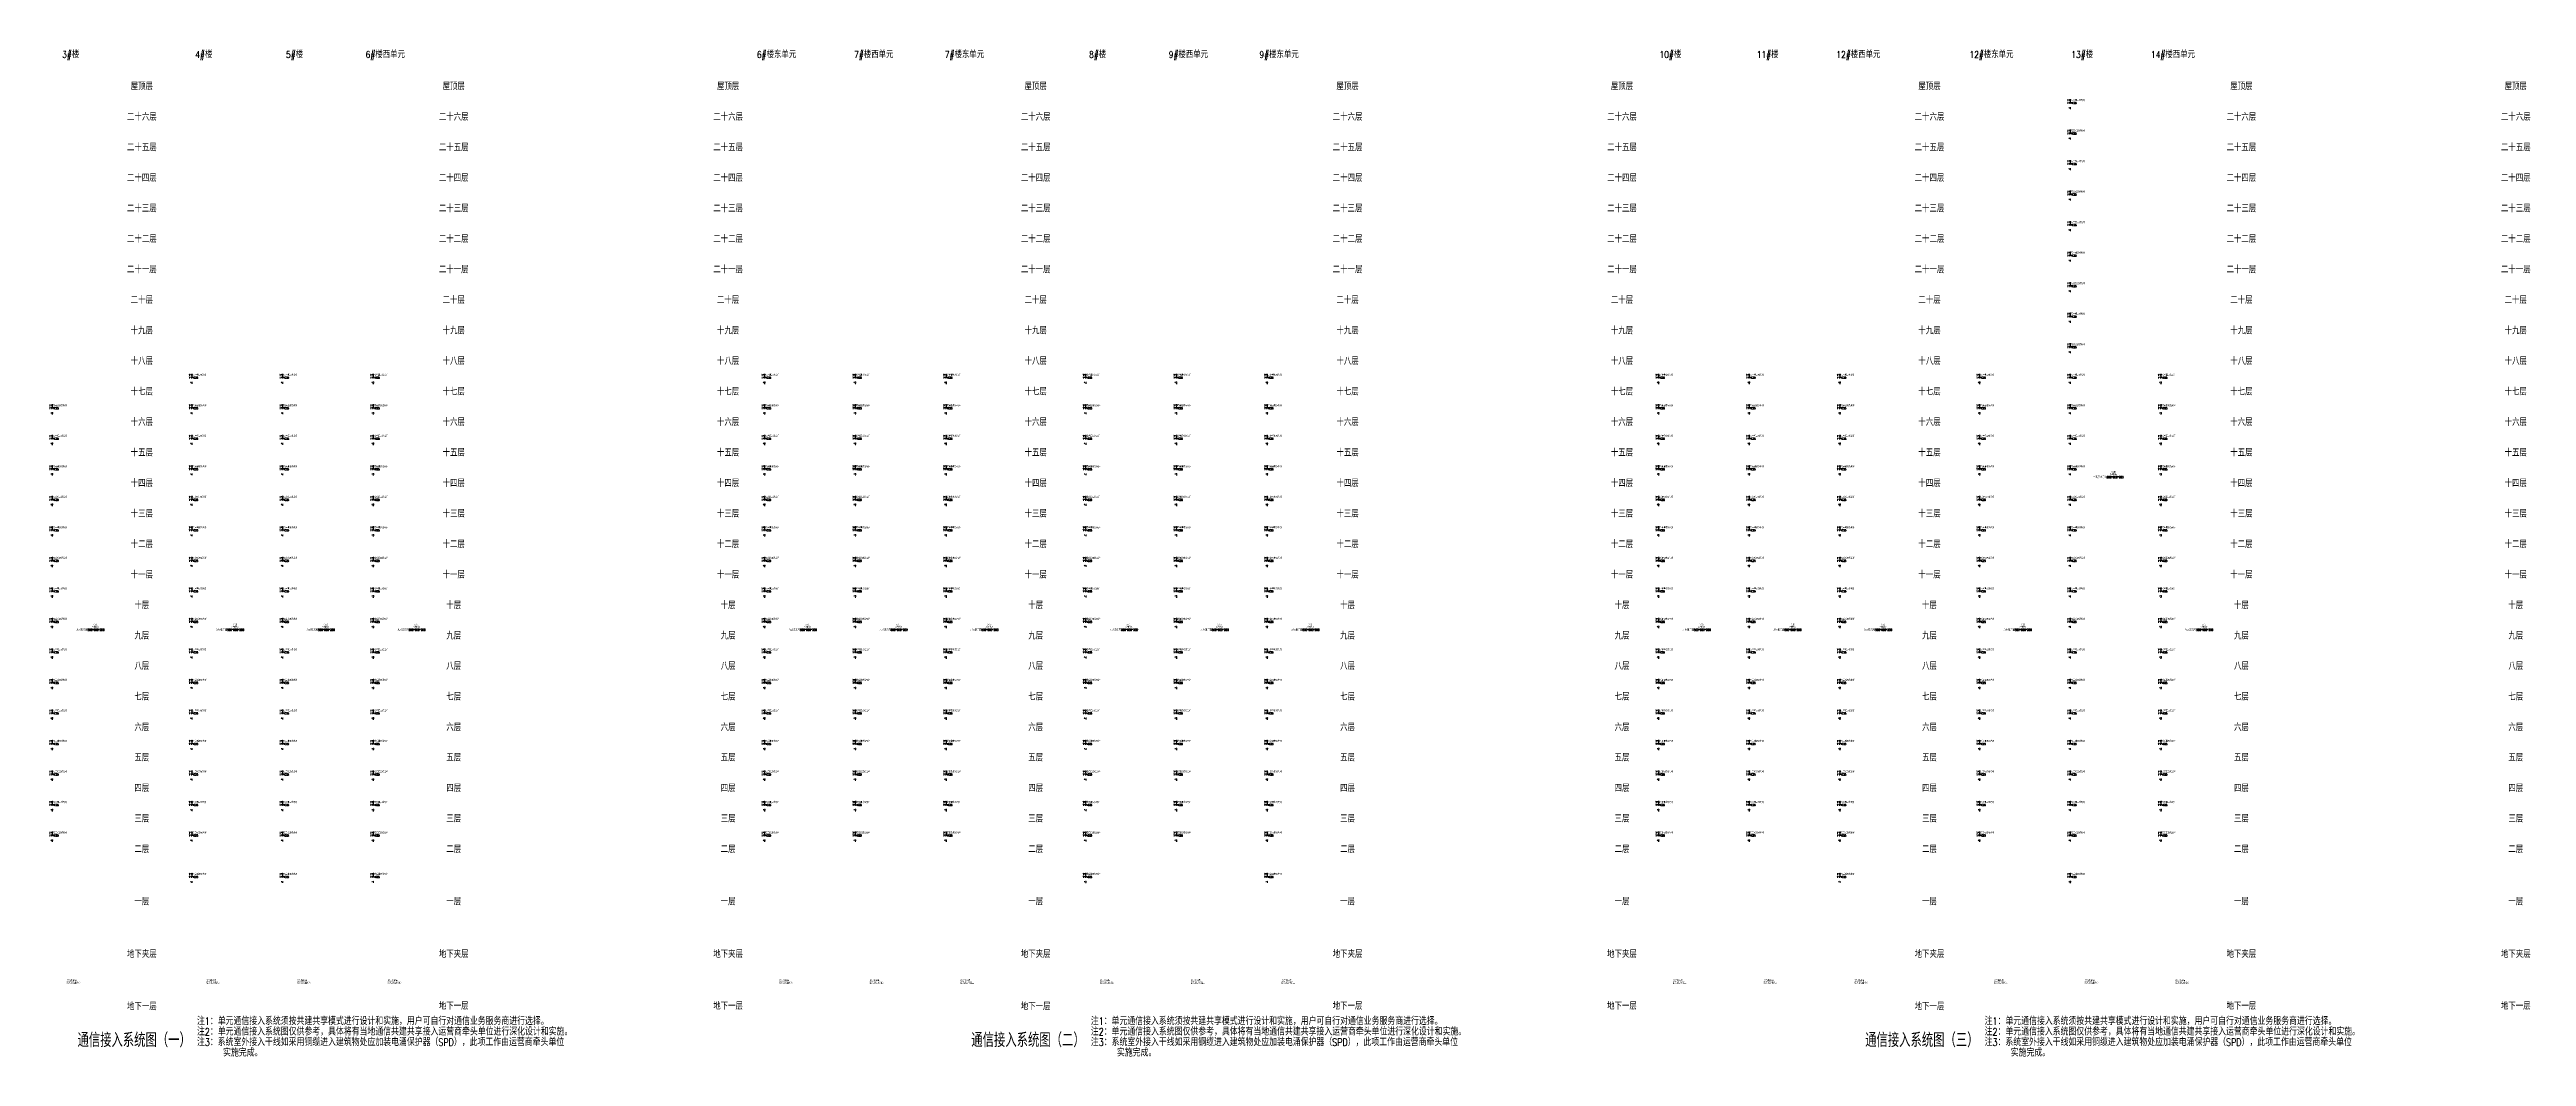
# Model space of a CAD drawing. Extents: x 2114868 to 5528286, y 1846921 to 2016792.
# Drawn here: x 3611584 to 3824516, y 1852955 to 1939561 of the extents above; entities that cross this region are included whole.
import ezdxf
from ezdxf.enums import TextEntityAlignment as Align

# ---------------------------------------------------------------- set-up
doc = ezdxf.new("R2010")
doc.units = 0
doc.header["$LTSCALE"] = 1000
doc.header["$MEASUREMENT"] = 0
for name, color, linetype in [('PUB_TITLE', 4, 'Continuous'), ('T-EQUP-LIST-PLAN', 3, 'Continuous'), ('智能化', 7, 'Continuous')]:
    doc.layers.add(name, color=color, linetype=linetype)
doc.styles.add('_TEL_DIM', font='SIMPLEX', dxfattribs={"width": 0.8, "height": 3.5, "bigfont": 'HZTXT'})
doc.styles.add('HZTXT', font='SIMPLEX.shx', dxfattribs={"width": 0.8, "height": 2500, "bigfont": 'HZTXT.shx'})

msp = doc.modelspace()

# ---------------------------------------------------------------- texts
at = {"layer": 'PUB_TITLE', "style": 'HZTXT', "width": 0.8}
for s, p in [('通信接入系统图（一）', (3613984, 1853759)), ('通信接入系统图（二）', (3690824, 1853759)), ('通信接入系统图（三）', (3767663, 1853759))]:
    msp.add_text(s, height=1218.8, dxfattribs=at).set_placement(p)
at = {"layer": 'T-EQUP-LIST-PLAN', "style": '_TEL_DIM', "width": 0.8}
for s, p in [('3#楼', (3613405, 1939111)), ('4#楼', (3624847, 1939111)), ('5#楼', (3632647, 1939111)), ('6#楼西单元', (3640447, 1939111)), ('6#楼东单元', (3674086, 1939111)), ('7#楼西单元', (3682444, 1939111)), ('7#楼东单元', (3690244, 1939111)), ('8#楼', (3701686, 1939111)), ('9#楼西单元', (3709486, 1939111)), ('9#楼东单元', (3717286, 1939111)), ('10#楼', (3750926, 1939111)), ('11#楼', (3759284, 1939111)), ('12#楼西单元', (3767084, 1939111)), ('12#楼东单元', (3778526, 1939111)), ('13#楼', (3786326, 1939111)), ('14#楼西单元', (3794126, 1939111)), ('屋顶层', (3619519, 1936444)), ('屋顶层', (3646331, 1936444)), ('屋顶层', (3669920, 1936444)), ('屋顶层', (3696358, 1936444)), ('屋顶层', (3723170, 1936444)), ('屋顶层', (3746760, 1936444)), ('屋顶层', (3773198, 1936444)), ('屋顶层', (3800010, 1936444)), ('屋顶层', (3823599, 1936444)), ('二十六层', (3619519, 1933819)), ('二十六层', (3646331, 1933819)), ('二十六层', (3669920, 1933819)), ('二十六层', (3696358, 1933819)), ('二十六层', (3723170, 1933819)), ('二十六层', (3746760, 1933819)), ('二十六层', (3773198, 1933819)), ('二十六层', (3800010, 1933819)), ('二十六层', (3823599, 1933819)), ('二十五层', (3619519, 1931194)), ('二十五层', (3646331, 1931194)), ('二十五层', (3669920, 1931194)), ('二十五层', (3696358, 1931194)), ('二十五层', (3723170, 1931194)), ('二十五层', (3746760, 1931194)), ('二十五层', (3773198, 1931194)), ('二十五层', (3800010, 1931194)), ('二十五层', (3823599, 1931194)), ('二十四层', (3619519, 1928569)), ('二十四层', (3646331, 1928569)), ('二十四层', (3669920, 1928569)), ('二十四层', (3696358, 1928569)), ('二十四层', (3723170, 1928569)), ('二十四层', (3746760, 1928569)), ('二十四层', (3773198, 1928569)), ('二十四层', (3800010, 1928569)), ('二十四层', (3823599, 1928569)), ('二十三层', (3619519, 1925944)), ('二十三层', (3646331, 1925944)), ('二十三层', (3669920, 1925944)), ('二十三层', (3696358, 1925944)), ('二十三层', (3723170, 1925944)), ('二十三层', (3746760, 1925944)), ('二十三层', (3773198, 1925944)), ('二十三层', (3800010, 1925944)), ('二十三层', (3823599, 1925944)), ('二十二层', (3619519, 1923319)), ('二十二层', (3646331, 1923319)), ('二十二层', (3669920, 1923319)), ('二十二层', (3696358, 1923319)), ('二十二层', (3723170, 1923319)), ('二十二层', (3746760, 1923319)), ('二十二层', (3773198, 1923319)), ('二十二层', (3800010, 1923319)), ('二十二层', (3823599, 1923319)), ('二十一层', (3619519, 1920694)), ('二十一层', (3646331, 1920694)), ('二十一层', (3669920, 1920694)), ('二十一层', (3696358, 1920694)), ('二十一层', (3723170, 1920694)), ('二十一层', (3746760, 1920694)), ('二十一层', (3773198, 1920694)), ('二十一层', (3800010, 1920694)), ('二十一层', (3823599, 1920694)), ('二十层', (3619519, 1918069)), ('二十层', (3646331, 1918069)), ('二十层', (3669920, 1918069)), ('二十层', (3696358, 1918069)), ('二十层', (3723170, 1918069)), ('二十层', (3746760, 1918069)), ('二十层', (3773198, 1918069)), ('二十层', (3800010, 1918069)), ('二十层', (3823599, 1918069)), ('十九层', (3619519, 1915444)), ('十九层', (3646331, 1915444)), ('十九层', (3669920, 1915444)), ('十九层', (3696358, 1915444)), ('十九层', (3723170, 1915444)), ('十九层', (3746760, 1915444)), ('十九层', (3773198, 1915444)), ('十九层', (3800010, 1915444)), ('十九层', (3823599, 1915444)), ('十八层', (3619519, 1912819)), ('十八层', (3646331, 1912819)), ('十八层', (3669920, 1912819)), ('十八层', (3696358, 1912819)), ('十八层', (3723170, 1912819)), ('十八层', (3746760, 1912819)), ('十八层', (3773198, 1912819)), ('十八层', (3800010, 1912819)), ('十八层', (3823599, 1912819)), ('十七层', (3619519, 1910194)), ('十七层', (3646331, 1910194)), ('十七层', (3669920, 1910194)), ('十七层', (3696358, 1910194)), ('十七层', (3723170, 1910194)), ('十七层', (3746760, 1910194)), ('十七层', (3773198, 1910194)), ('十七层', (3800010, 1910194)), ('十七层', (3823599, 1910194)), ('十六层', (3619519, 1907569)), ('十六层', (3646331, 1907569)), ('十六层', (3669920, 1907569)), ('十六层', (3696358, 1907569)), ('十六层', (3723170, 1907569)), ('十六层', (3746760, 1907569)), ('十六层', (3773198, 1907569)), ('十六层', (3800010, 1907569)), ('十六层', (3823599, 1907569)), ('十五层', (3619519, 1904944)), ('十五层', (3646331, 1904944)), ('十五层', (3669920, 1904944)), ('十五层', (3696358, 1904944)), ('十五层', (3723170, 1904944)), ('十五层', (3746760, 1904944)), ('十五层', (3773198, 1904944)), ('十五层', (3800010, 1904944)), ('十五层', (3823599, 1904944)), ('十四层', (3619519, 1902319)), ('十四层', (3646331, 1902319)), ('十四层', (3669920, 1902319)), ('十四层', (3696358, 1902319)), ('十四层', (3723170, 1902319)), ('十四层', (3746760, 1902319)), ('十四层', (3773198, 1902319)), ('十四层', (3800010, 1902319)), ('十四层', (3823599, 1902319)), ('十三层', (3619519, 1899694)), ('十三层', (3646331, 1899694)), ('十三层', (3669920, 1899694)), ('十三层', (3696358, 1899694)), ('十三层', (3723170, 1899694)), ('十三层', (3746760, 1899694)), ('十三层', (3773198, 1899694)), ('十三层', (3800010, 1899694)), ('十三层', (3823599, 1899694)), ('十二层', (3619519, 1897069)), ('十二层', (3646331, 1897069)), ('十二层', (3669920, 1897069)), ('十二层', (3696358, 1897069)), ('十二层', (3723170, 1897069)), ('十二层', (3746760, 1897069)), ('十二层', (3773198, 1897069)), ('十二层', (3800010, 1897069)), ('十二层', (3823599, 1897069)), ('十一层', (3619519, 1894444)), ('十一层', (3646331, 1894444)), ('十一层', (3669920, 1894444)), ('十一层', (3696358, 1894444)), ('十一层', (3723170, 1894444)), ('十一层', (3746760, 1894444)), ('十一层', (3773198, 1894444)), ('十一层', (3800010, 1894444)), ('十一层', (3823599, 1894444)), ('十层', (3619519, 1891819)), ('十层', (3646331, 1891819)), ('十层', (3669920, 1891819)), ('十层', (3696358, 1891819)), ('十层', (3723170, 1891819)), ('十层', (3746760, 1891819)), ('十层', (3773198, 1891819)), ('十层', (3800010, 1891819)), ('十层', (3823599, 1891819)), ('九层', (3619519, 1889194)), ('九层', (3646331, 1889194)), ('九层', (3669920, 1889194)), ('九层', (3696358, 1889194)), ('九层', (3723170, 1889194)), ('九层', (3746760, 1889194)), ('九层', (3773198, 1889194)), ('九层', (3800010, 1889194)), ('九层', (3823599, 1889194)), ('八层', (3619519, 1886569)), ('八层', (3646331, 1886569)), ('八层', (3669920, 1886569)), ('八层', (3696358, 1886569)), ('八层', (3723170, 1886569)), ('八层', (3746760, 1886569)), ('八层', (3773198, 1886569)), ('八层', (3800010, 1886569)), ('八层', (3823599, 1886569)), ('七层', (3619519, 1883944)), ('七层', (3646331, 1883944)), ('七层', (3669920, 1883944)), ('七层', (3696358, 1883944)), ('七层', (3723170, 1883944)), ('七层', (3746760, 1883944)), ('七层', (3773198, 1883944)), ('七层', (3800010, 1883944)), ('七层', (3823599, 1883944)), ('六层', (3619519, 1881319)), ('六层', (3646331, 1881319)), ('六层', (3669920, 1881319)), ('六层', (3696358, 1881319)), ('六层', (3723170, 1881319)), ('六层', (3746760, 1881319)), ('六层', (3773198, 1881319)), ('六层', (3800010, 1881319)), ('六层', (3823599, 1881319)), ('五层', (3619519, 1878694)), ('五层', (3646331, 1878694)), ('五层', (3669920, 1878694)), ('五层', (3696358, 1878694)), ('五层', (3723170, 1878694)), ('五层', (3746760, 1878694)), ('五层', (3773198, 1878694)), ('五层', (3800010, 1878694)), ('五层', (3823599, 1878694)), ('四层', (3619519, 1876069)), ('四层', (3646331, 1876069)), ('四层', (3669920, 1876069)), ('四层', (3696358, 1876069)), ('四层', (3723170, 1876069)), ('四层', (3746760, 1876069)), ('四层', (3773198, 1876069)), ('四层', (3800010, 1876069)), ('四层', (3823599, 1876069)), ('三层', (3619519, 1873444)), ('三层', (3646331, 1873444)), ('三层', (3669920, 1873444)), ('三层', (3696358, 1873444)), ('三层', (3723170, 1873444)), ('三层', (3746760, 1873444)), ('三层', (3773198, 1873444)), ('三层', (3800010, 1873444)), ('三层', (3823599, 1873444)), ('二层', (3619519, 1870819)), ('二层', (3646331, 1870819)), ('二层', (3669920, 1870819)), ('二层', (3696358, 1870819)), ('二层', (3723170, 1870819)), ('二层', (3746760, 1870819)), ('二层', (3773198, 1870819)), ('二层', (3800010, 1870819)), ('二层', (3823599, 1870819)), ('一层', (3619519, 1866319)), ('一层', (3646331, 1866319)), ('一层', (3669920, 1866319)), ('一层', (3696358, 1866319)), ('一层', (3723170, 1866319)), ('一层', (3746760, 1866319)), ('一层', (3773198, 1866319)), ('一层', (3800010, 1866319)), ('一层', (3823599, 1866319)), ('地下夹层', (3619519, 1861819)), ('地下夹层', (3646331, 1861819)), ('地下夹层', (3669920, 1861819)), ('地下夹层', (3696358, 1861819)), ('地下夹层', (3723170, 1861819)), ('地下夹层', (3746760, 1861819)), ('地下夹层', (3773198, 1861819)), ('地下夹层', (3800010, 1861819)), ('地下夹层', (3823599, 1861819)), ('地下一层', (3619519, 1857319)), ('地下一层', (3646331, 1857357)), ('地下一层', (3669920, 1857357)), ('地下一层', (3696358, 1857319)), ('地下一层', (3723170, 1857357)), ('地下一层', (3746760, 1857357)), ('地下一层', (3773198, 1857319)), ('地下一层', (3800010, 1857357)), ('地下一层', (3823599, 1857357))]:
    msp.add_text(s, height=590, dxfattribs=at).set_placement(p, align=Align.MIDDLE)
at = {"layer": '智能化', "color": 120, "style": '_TEL_DIM', "width": 0.8}
for s, p in [('1*2芯单模皮线光纤', (3785031, 1935118)), ('1*PVC25', (3785031, 1934883)), ('1*2芯单模皮线光纤', (3785031, 1932493)), ('1*PVC25', (3785031, 1932258)), ('1*2芯单模皮线光纤', (3785031, 1929868)), ('1*PVC25', (3785031, 1929633)), ('1*2芯单模皮线光纤', (3785031, 1927243)), ('1*PVC25', (3785031, 1927008)), ('1*2芯单模皮线光纤', (3785031, 1924618)), ('1*PVC25', (3785031, 1924383)), ('1*2芯单模皮线光纤', (3785031, 1921993)), ('1*PVC25', (3785031, 1921758)), ('1*2芯单模皮线光纤', (3785031, 1919368)), ('1*PVC25', (3785031, 1919133)), ('1*2芯单模皮线光纤', (3785031, 1916743)), ('1*PVC25', (3785031, 1916508)), ('1*2芯单模皮线光纤', (3785031, 1914118)), ('1*PVC25', (3785031, 1913883)), ('1*2芯单模皮线光纤', (3623552, 1911493)), ('1*PVC25', (3623552, 1911258)), ('1*2芯单模皮线光纤', (3631352, 1911493)), ('1*PVC25', (3631352, 1911258)), ('1*2芯单模皮线光纤', (3639152, 1911493)), ('1*PVC25', (3639152, 1911258)), ('1*2芯单模皮线光纤', (3672791, 1911493)), ('1*PVC25', (3672791, 1911258)), ('1*2芯单模皮线光纤', (3680591, 1911493)), ('1*PVC25', (3680591, 1911258)), ('1*2芯单模皮线光纤', (3688391, 1911493)), ('1*PVC25', (3688391, 1911258)), ('1*2芯单模皮线光纤', (3700391, 1911493)), ('1*PVC25', (3700391, 1911258)), ('1*2芯单模皮线光纤', (3708191, 1911493)), ('1*PVC25', (3708191, 1911258)), ('1*2芯单模皮线光纤', (3715991, 1911493)), ('1*PVC25', (3715991, 1911258)), ('1*2芯单模皮线光纤', (3749631, 1911493)), ('1*PVC25', (3749631, 1911258)), ('1*2芯单模皮线光纤', (3757431, 1911493)), ('1*PVC25', (3757431, 1911258)), ('1*2芯单模皮线光纤', (3765231, 1911493)), ('1*PVC25', (3765231, 1911258)), ('1*2芯单模皮线光纤', (3777231, 1911493)), ('1*PVC25', (3777231, 1911258)), ('1*2芯单模皮线光纤', (3785031, 1911493)), ('1*PVC25', (3785031, 1911258)), ('1*2芯单模皮线光纤', (3792831, 1911493)), ('1*PVC25', (3792831, 1911258)), ('1*2芯单模皮线光纤', (3611552, 1908868)), ('1*PVC25', (3611552, 1908633)), ('1*2芯单模皮线光纤', (3623552, 1908868)), ('1*PVC25', (3623552, 1908633)), ('1*2芯单模皮线光纤', (3631352, 1908868)), ('1*PVC25', (3631352, 1908633)), ('1*2芯单模皮线光纤', (3639152, 1908868)), ('1*PVC25', (3639152, 1908633)), ('1*2芯单模皮线光纤', (3672791, 1908868)), ('1*PVC25', (3672791, 1908633)), ('1*2芯单模皮线光纤', (3680591, 1908868)), ('1*PVC25', (3680591, 1908633)), ('1*2芯单模皮线光纤', (3688391, 1908868)), ('1*PVC25', (3688391, 1908633)), ('1*2芯单模皮线光纤', (3700391, 1908868)), ('1*PVC25', (3700391, 1908633)), ('1*2芯单模皮线光纤', (3708191, 1908868)), ('1*PVC25', (3708191, 1908633)), ('1*2芯单模皮线光纤', (3715991, 1908868)), ('1*PVC25', (3715991, 1908633)), ('1*2芯单模皮线光纤', (3749631, 1908868)), ('1*PVC25', (3749631, 1908633)), ('1*2芯单模皮线光纤', (3757431, 1908868)), ('1*PVC25', (3757431, 1908633)), ('1*2芯单模皮线光纤', (3765231, 1908868)), ('1*PVC25', (3765231, 1908633)), ('1*2芯单模皮线光纤', (3777231, 1908868)), ('1*PVC25', (3777231, 1908633)), ('1*2芯单模皮线光纤', (3785031, 1908868)), ('1*PVC25', (3785031, 1908633)), ('1*2芯单模皮线光纤', (3792831, 1908868)), ('1*PVC25', (3792831, 1908633)), ('1*2芯单模皮线光纤', (3611552, 1906243)), ('1*PVC25', (3611552, 1906008)), ('1*2芯单模皮线光纤', (3623552, 1906243)), ('1*PVC25', (3623552, 1906008)), ('1*2芯单模皮线光纤', (3631352, 1906243)), ('1*PVC25', (3631352, 1906008)), ('1*2芯单模皮线光纤', (3639152, 1906243)), ('1*PVC25', (3639152, 1906008)), ('1*2芯单模皮线光纤', (3672791, 1906243)), ('1*PVC25', (3672791, 1906008)), ('1*2芯单模皮线光纤', (3680591, 1906243)), ('1*PVC25', (3680591, 1906008)), ('1*2芯单模皮线光纤', (3688391, 1906243)), ('1*PVC25', (3688391, 1906008)), ('1*2芯单模皮线光纤', (3700391, 1906243)), ('1*PVC25', (3700391, 1906008)), ('1*2芯单模皮线光纤', (3708191, 1906243)), ('1*PVC25', (3708191, 1906008)), ('1*2芯单模皮线光纤', (3715991, 1906243)), ('1*PVC25', (3715991, 1906008)), ('1*2芯单模皮线光纤', (3749631, 1906243)), ('1*PVC25', (3749631, 1906008)), ('1*2芯单模皮线光纤', (3757431, 1906243)), ('1*PVC25', (3757431, 1906008)), ('1*2芯单模皮线光纤', (3765231, 1906243)), ('1*PVC25', (3765231, 1906008)), ('1*2芯单模皮线光纤', (3777231, 1906243)), ('1*PVC25', (3777231, 1906008)), ('1*2芯单模皮线光纤', (3785031, 1906243)), ('1*PVC25', (3785031, 1906008)), ('1*2芯单模皮线光纤', (3792831, 1906243)), ('1*PVC25', (3792831, 1906008)), ('1*2芯单模皮线光纤', (3611552, 1903618)), ('1*2芯单模皮线光纤', (3623552, 1903618)), ('1*2芯单模皮线光纤', (3631352, 1903618)), ('1*2芯单模皮线光纤', (3639152, 1903618)), ('1*2芯单模皮线光纤', (3672791, 1903618)), ('1*2芯单模皮线光纤', (3680591, 1903618)), ('1*2芯单模皮线光纤', (3688391, 1903618)), ('1*2芯单模皮线光纤', (3700391, 1903618)), ('1*2芯单模皮线光纤', (3708191, 1903618)), ('1*2芯单模皮线光纤', (3715991, 1903618)), ('1*2芯单模皮线光纤', (3749631, 1903618)), ('1*2芯单模皮线光纤', (3757431, 1903618)), ('1*2芯单模皮线光纤', (3765231, 1903618)), ('1*2芯单模皮线光纤', (3777231, 1903618)), ('1*2芯单模皮线光纤', (3785031, 1903618)), ('1*2芯单模皮线光纤', (3792831, 1903618)), ('1*PVC25', (3611552, 1903383)), ('1*PVC25', (3623552, 1903383)), ('1*PVC25', (3631352, 1903383)), ('1*PVC25', (3639152, 1903383)), ('1*PVC25', (3672791, 1903383)), ('1*PVC25', (3680591, 1903383)), ('1*PVC25', (3688391, 1903383)), ('1*PVC25', (3700391, 1903383)), ('1*PVC25', (3708191, 1903383)), ('1*PVC25', (3715991, 1903383)), ('1*PVC25', (3749631, 1903383)), ('1*PVC25', (3757431, 1903383)), ('1*PVC25', (3765231, 1903383)), ('1*PVC25', (3777231, 1903383)), ('1*PVC25', (3785031, 1903383)), ('1*PVC25', (3792831, 1903383)), ('1*2芯单模皮线光纤', (3611552, 1900993)), ('1*PVC25', (3611552, 1900758)), ('1*2芯单模皮线光纤', (3623552, 1900993)), ('1*PVC25', (3623552, 1900758)), ('1*2芯单模皮线光纤', (3631352, 1900993)), ('1*PVC25', (3631352, 1900758)), ('1*2芯单模皮线光纤', (3639152, 1900993)), ('1*PVC25', (3639152, 1900758)), ('1*2芯单模皮线光纤', (3672791, 1900993)), ('1*PVC25', (3672791, 1900758)), ('1*2芯单模皮线光纤', (3680591, 1900993)), ('1*PVC25', (3680591, 1900758)), ('1*2芯单模皮线光纤', (3688391, 1900993)), ('1*PVC25', (3688391, 1900758)), ('1*2芯单模皮线光纤', (3700391, 1900993)), ('1*PVC25', (3700391, 1900758)), ('1*2芯单模皮线光纤', (3708191, 1900993)), ('1*PVC25', (3708191, 1900758)), ('1*2芯单模皮线光纤', (3715991, 1900993)), ('1*PVC25', (3715991, 1900758)), ('1*2芯单模皮线光纤', (3749631, 1900993)), ('1*PVC25', (3749631, 1900758)), ('1*2芯单模皮线光纤', (3757431, 1900993)), ('1*PVC25', (3757431, 1900758)), ('1*2芯单模皮线光纤', (3765231, 1900993)), ('1*PVC25', (3765231, 1900758)), ('1*2芯单模皮线光纤', (3777231, 1900993)), ('1*PVC25', (3777231, 1900758)), ('1*2芯单模皮线光纤', (3785031, 1900993)), ('1*PVC25', (3785031, 1900758)), ('1*2芯单模皮线光纤', (3792831, 1900993)), ('1*PVC25', (3792831, 1900758)), ('1*2芯单模皮线光纤', (3611552, 1898368)), ('1*PVC25', (3611552, 1898133)), ('1*2芯单模皮线光纤', (3623552, 1898368)), ('1*PVC25', (3623552, 1898133)), ('1*2芯单模皮线光纤', (3631352, 1898368)), ('1*PVC25', (3631352, 1898133)), ('1*2芯单模皮线光纤', (3639152, 1898368)), ('1*PVC25', (3639152, 1898133)), ('1*2芯单模皮线光纤', (3672791, 1898368)), ('1*PVC25', (3672791, 1898133)), ('1*2芯单模皮线光纤', (3680591, 1898368)), ('1*PVC25', (3680591, 1898133)), ('1*2芯单模皮线光纤', (3688391, 1898368)), ('1*PVC25', (3688391, 1898133)), ('1*2芯单模皮线光纤', (3700391, 1898368)), ('1*PVC25', (3700391, 1898133)), ('1*2芯单模皮线光纤', (3708191, 1898368)), ('1*PVC25', (3708191, 1898133)), ('1*2芯单模皮线光纤', (3715991, 1898368)), ('1*PVC25', (3715991, 1898133)), ('1*2芯单模皮线光纤', (3749631, 1898368)), ('1*PVC25', (3749631, 1898133)), ('1*2芯单模皮线光纤', (3757431, 1898368)), ('1*PVC25', (3757431, 1898133)), ('1*2芯单模皮线光纤', (3765231, 1898368)), ('1*PVC25', (3765231, 1898133)), ('1*2芯单模皮线光纤', (3777231, 1898368)), ('1*PVC25', (3777231, 1898133)), ('1*2芯单模皮线光纤', (3785031, 1898368)), ('1*PVC25', (3785031, 1898133)), ('1*2芯单模皮线光纤', (3792831, 1898368)), ('1*PVC25', (3792831, 1898133)), ('1*2芯单模皮线光纤', (3611552, 1895743)), ('1*PVC25', (3611552, 1895508)), ('1*2芯单模皮线光纤', (3623552, 1895743)), ('1*PVC25', (3623552, 1895508)), ('1*2芯单模皮线光纤', (3631352, 1895743)), ('1*PVC25', (3631352, 1895508)), ('1*2芯单模皮线光纤', (3639152, 1895743)), ('1*PVC25', (3639152, 1895508)), ('1*2芯单模皮线光纤', (3672791, 1895743)), ('1*PVC25', (3672791, 1895508)), ('1*2芯单模皮线光纤', (3680591, 1895743)), ('1*PVC25', (3680591, 1895508)), ('1*2芯单模皮线光纤', (3688391, 1895743)), ('1*PVC25', (3688391, 1895508)), ('1*2芯单模皮线光纤', (3700391, 1895743)), ('1*PVC25', (3700391, 1895508)), ('1*2芯单模皮线光纤', (3708191, 1895743)), ('1*PVC25', (3708191, 1895508)), ('1*2芯单模皮线光纤', (3715991, 1895743)), ('1*PVC25', (3715991, 1895508)), ('1*2芯单模皮线光纤', (3749631, 1895743)), ('1*PVC25', (3749631, 1895508)), ('1*2芯单模皮线光纤', (3757431, 1895743)), ('1*PVC25', (3757431, 1895508)), ('1*2芯单模皮线光纤', (3765231, 1895743)), ('1*PVC25', (3765231, 1895508)), ('1*2芯单模皮线光纤', (3777231, 1895743)), ('1*PVC25', (3777231, 1895508)), ('1*2芯单模皮线光纤', (3785031, 1895743)), ('1*PVC25', (3785031, 1895508)), ('1*2芯单模皮线光纤', (3792831, 1895743)), ('1*PVC25', (3792831, 1895508)), ('1*2芯单模皮线光纤', (3611552, 1893118)), ('1*PVC25', (3611552, 1892883)), ('1*2芯单模皮线光纤', (3623552, 1893118)), ('1*PVC25', (3623552, 1892883)), ('1*2芯单模皮线光纤', (3631352, 1893118)), ('1*PVC25', (3631352, 1892883)), ('1*2芯单模皮线光纤', (3639152, 1893118)), ('1*PVC25', (3639152, 1892883)), ('1*2芯单模皮线光纤', (3672791, 1893118)), ('1*PVC25', (3672791, 1892883)), ('1*2芯单模皮线光纤', (3680591, 1893118)), ('1*PVC25', (3680591, 1892883)), ('1*2芯单模皮线光纤', (3688391, 1893118)), ('1*PVC25', (3688391, 1892883)), ('1*2芯单模皮线光纤', (3700391, 1893118)), ('1*PVC25', (3700391, 1892883)), ('1*2芯单模皮线光纤', (3708191, 1893118)), ('1*PVC25', (3708191, 1892883)), ('1*2芯单模皮线光纤', (3715991, 1893118)), ('1*PVC25', (3715991, 1892883)), ('1*2芯单模皮线光纤', (3749631, 1893118)), ('1*PVC25', (3749631, 1892883)), ('1*2芯单模皮线光纤', (3757431, 1893118)), ('1*PVC25', (3757431, 1892883)), ('1*2芯单模皮线光纤', (3765231, 1893118)), ('1*PVC25', (3765231, 1892883)), ('1*2芯单模皮线光纤', (3777231, 1893118)), ('1*PVC25', (3777231, 1892883)), ('1*2芯单模皮线光纤', (3785031, 1893118)), ('1*PVC25', (3785031, 1892883)), ('1*2芯单模皮线光纤', (3792831, 1893118)), ('1*PVC25', (3792831, 1892883)), ('1*2芯单模皮线光纤', (3611552, 1890493)), ('1*PVC25', (3611552, 1890258)), ('1*2芯单模皮线光纤', (3623552, 1890493)), ('1*PVC25', (3623552, 1890258)), ('1*2芯单模皮线光纤', (3631352, 1890493)), ('1*PVC25', (3631352, 1890258)), ('1*2芯单模皮线光纤', (3639152, 1890493)), ('1*PVC25', (3639152, 1890258)), ('1*2芯单模皮线光纤', (3672791, 1890493)), ('1*PVC25', (3672791, 1890258)), ('1*2芯单模皮线光纤', (3680591, 1890493)), ('1*PVC25', (3680591, 1890258)), ('1*2芯单模皮线光纤', (3688391, 1890493)), ('1*PVC25', (3688391, 1890258)), ('1*2芯单模皮线光纤', (3700391, 1890493)), ('1*PVC25', (3700391, 1890258)), ('1*2芯单模皮线光纤', (3708191, 1890493)), ('1*PVC25', (3708191, 1890258)), ('1*2芯单模皮线光纤', (3715991, 1890493)), ('1*PVC25', (3715991, 1890258)), ('1*2芯单模皮线光纤', (3749631, 1890493)), ('1*PVC25', (3749631, 1890258)), ('1*2芯单模皮线光纤', (3757431, 1890493)), ('1*PVC25', (3757431, 1890258)), ('1*2芯单模皮线光纤', (3765231, 1890493)), ('1*PVC25', (3765231, 1890258)), ('1*2芯单模皮线光纤', (3777231, 1890493)), ('1*PVC25', (3777231, 1890258)), ('1*2芯单模皮线光纤', (3785031, 1890493)), ('1*PVC25', (3785031, 1890258)), ('1*2芯单模皮线光纤', (3792831, 1890493)), ('1*PVC25', (3792831, 1890258)), ('1*2芯单模皮线光纤', (3611552, 1887868)), ('1*PVC25', (3611552, 1887633)), ('1*2芯单模皮线光纤', (3623552, 1887868)), ('1*PVC25', (3623552, 1887633)), ('1*2芯单模皮线光纤', (3631352, 1887868)), ('1*PVC25', (3631352, 1887633)), ('1*2芯单模皮线光纤', (3639152, 1887868)), ('1*PVC25', (3639152, 1887633)), ('1*2芯单模皮线光纤', (3672791, 1887868)), ('1*PVC25', (3672791, 1887633)), ('1*2芯单模皮线光纤', (3680591, 1887868)), ('1*PVC25', (3680591, 1887633)), ('1*2芯单模皮线光纤', (3688391, 1887868)), ('1*PVC25', (3688391, 1887633)), ('1*2芯单模皮线光纤', (3700391, 1887868)), ('1*PVC25', (3700391, 1887633)), ('1*2芯单模皮线光纤', (3708191, 1887868)), ('1*PVC25', (3708191, 1887633)), ('1*2芯单模皮线光纤', (3715991, 1887868)), ('1*PVC25', (3715991, 1887633)), ('1*2芯单模皮线光纤', (3749631, 1887868)), ('1*PVC25', (3749631, 1887633)), ('1*2芯单模皮线光纤', (3757431, 1887868)), ('1*PVC25', (3757431, 1887633)), ('1*2芯单模皮线光纤', (3765231, 1887868)), ('1*PVC25', (3765231, 1887633)), ('1*2芯单模皮线光纤', (3777231, 1887868)), ('1*PVC25', (3777231, 1887633)), ('1*2芯单模皮线光纤', (3785031, 1887868)), ('1*PVC25', (3785031, 1887633)), ('1*2芯单模皮线光纤', (3792831, 1887868)), ('1*PVC25', (3792831, 1887633)), ('1*2芯单模皮线光纤', (3611552, 1885243)), ('1*PVC25', (3611552, 1885008)), ('1*2芯单模皮线光纤', (3623552, 1885243)), ('1*PVC25', (3623552, 1885008)), ('1*2芯单模皮线光纤', (3631352, 1885243)), ('1*PVC25', (3631352, 1885008)), ('1*2芯单模皮线光纤', (3639152, 1885243)), ('1*PVC25', (3639152, 1885008)), ('1*2芯单模皮线光纤', (3672791, 1885243)), ('1*PVC25', (3672791, 1885008)), ('1*2芯单模皮线光纤', (3680591, 1885243)), ('1*PVC25', (3680591, 1885008)), ('1*2芯单模皮线光纤', (3688391, 1885243)), ('1*PVC25', (3688391, 1885008)), ('1*2芯单模皮线光纤', (3700391, 1885243)), ('1*PVC25', (3700391, 1885008)), ('1*2芯单模皮线光纤', (3708191, 1885243)), ('1*PVC25', (3708191, 1885008)), ('1*2芯单模皮线光纤', (3715991, 1885243)), ('1*PVC25', (3715991, 1885008)), ('1*2芯单模皮线光纤', (3749631, 1885243)), ('1*PVC25', (3749631, 1885008)), ('1*2芯单模皮线光纤', (3757431, 1885243)), ('1*PVC25', (3757431, 1885008)), ('1*2芯单模皮线光纤', (3765231, 1885243)), ('1*PVC25', (3765231, 1885008)), ('1*2芯单模皮线光纤', (3777231, 1885243)), ('1*PVC25', (3777231, 1885008)), ('1*2芯单模皮线光纤', (3785031, 1885243)), ('1*PVC25', (3785031, 1885008)), ('1*2芯单模皮线光纤', (3792831, 1885243)), ('1*PVC25', (3792831, 1885008)), ('1*2芯单模皮线光纤', (3611552, 1882618)), ('1*PVC25', (3611552, 1882383)), ('1*2芯单模皮线光纤', (3623552, 1882618)), ('1*PVC25', (3623552, 1882383)), ('1*2芯单模皮线光纤', (3631352, 1882618)), ('1*PVC25', (3631352, 1882383)), ('1*2芯单模皮线光纤', (3639152, 1882618)), ('1*PVC25', (3639152, 1882383)), ('1*2芯单模皮线光纤', (3672791, 1882618)), ('1*PVC25', (3672791, 1882383)), ('1*2芯单模皮线光纤', (3680591, 1882618)), ('1*PVC25', (3680591, 1882383)), ('1*2芯单模皮线光纤', (3688391, 1882618)), ('1*PVC25', (3688391, 1882383)), ('1*2芯单模皮线光纤', (3700391, 1882618)), ('1*PVC25', (3700391, 1882383)), ('1*2芯单模皮线光纤', (3708191, 1882618)), ('1*PVC25', (3708191, 1882383)), ('1*2芯单模皮线光纤', (3715991, 1882618)), ('1*PVC25', (3715991, 1882383)), ('1*2芯单模皮线光纤', (3749631, 1882618)), ('1*PVC25', (3749631, 1882383)), ('1*2芯单模皮线光纤', (3757431, 1882618)), ('1*PVC25', (3757431, 1882383)), ('1*2芯单模皮线光纤', (3765231, 1882618)), ('1*PVC25', (3765231, 1882383)), ('1*2芯单模皮线光纤', (3777231, 1882618)), ('1*PVC25', (3777231, 1882383)), ('1*2芯单模皮线光纤', (3785031, 1882618)), ('1*PVC25', (3785031, 1882383)), ('1*2芯单模皮线光纤', (3792831, 1882618)), ('1*PVC25', (3792831, 1882383)), ('1*2芯单模皮线光纤', (3611552, 1879993)), ('1*PVC25', (3611552, 1879758)), ('1*2芯单模皮线光纤', (3623552, 1879993)), ('1*PVC25', (3623552, 1879758)), ('1*2芯单模皮线光纤', (3631352, 1879993)), ('1*PVC25', (3631352, 1879758)), ('1*2芯单模皮线光纤', (3639152, 1879993)), ('1*PVC25', (3639152, 1879758)), ('1*2芯单模皮线光纤', (3672791, 1879993)), ('1*PVC25', (3672791, 1879758)), ('1*2芯单模皮线光纤', (3680591, 1879993)), ('1*PVC25', (3680591, 1879758)), ('1*2芯单模皮线光纤', (3688391, 1879993)), ('1*PVC25', (3688391, 1879758)), ('1*2芯单模皮线光纤', (3700391, 1879993)), ('1*PVC25', (3700391, 1879758)), ('1*2芯单模皮线光纤', (3708191, 1879993)), ('1*PVC25', (3708191, 1879758)), ('1*2芯单模皮线光纤', (3715991, 1879993)), ('1*PVC25', (3715991, 1879758)), ('1*2芯单模皮线光纤', (3749631, 1879993)), ('1*PVC25', (3749631, 1879758)), ('1*2芯单模皮线光纤', (3757431, 1879993)), ('1*PVC25', (3757431, 1879758)), ('1*2芯单模皮线光纤', (3765231, 1879993)), ('1*PVC25', (3765231, 1879758)), ('1*2芯单模皮线光纤', (3777231, 1879993)), ('1*PVC25', (3777231, 1879758)), ('1*2芯单模皮线光纤', (3785031, 1879993)), ('1*PVC25', (3785031, 1879758)), ('1*2芯单模皮线光纤', (3792831, 1879993)), ('1*PVC25', (3792831, 1879758)), ('1*2芯单模皮线光纤', (3611552, 1877368)), ('1*PVC25', (3611552, 1877133)), ('1*2芯单模皮线光纤', (3623552, 1877368)), ('1*PVC25', (3623552, 1877133)), ('1*2芯单模皮线光纤', (3631352, 1877368)), ('1*PVC25', (3631352, 1877133)), ('1*2芯单模皮线光纤', (3639152, 1877368)), ('1*PVC25', (3639152, 1877133)), ('1*2芯单模皮线光纤', (3672791, 1877368)), ('1*PVC25', (3672791, 1877133)), ('1*2芯单模皮线光纤', (3680591, 1877368)), ('1*PVC25', (3680591, 1877133)), ('1*2芯单模皮线光纤', (3688391, 1877368)), ('1*PVC25', (3688391, 1877133)), ('1*2芯单模皮线光纤', (3700391, 1877368)), ('1*PVC25', (3700391, 1877133)), ('1*2芯单模皮线光纤', (3708191, 1877368)), ('1*PVC25', (3708191, 1877133)), ('1*2芯单模皮线光纤', (3715991, 1877368)), ('1*PVC25', (3715991, 1877133)), ('1*2芯单模皮线光纤', (3749631, 1877368)), ('1*PVC25', (3749631, 1877133)), ('1*2芯单模皮线光纤', (3757431, 1877368)), ('1*PVC25', (3757431, 1877133)), ('1*2芯单模皮线光纤', (3765231, 1877368)), ('1*PVC25', (3765231, 1877133)), ('1*2芯单模皮线光纤', (3777231, 1877368)), ('1*PVC25', (3777231, 1877133)), ('1*2芯单模皮线光纤', (3785031, 1877368)), ('1*PVC25', (3785031, 1877133)), ('1*2芯单模皮线光纤', (3792831, 1877368)), ('1*PVC25', (3792831, 1877133)), ('1*2芯单模皮线光纤', (3611552, 1874743)), ('1*PVC25', (3611552, 1874508)), ('1*2芯单模皮线光纤', (3623552, 1874743)), ('1*PVC25', (3623552, 1874508)), ('1*2芯单模皮线光纤', (3631352, 1874743)), ('1*PVC25', (3631352, 1874508)), ('1*2芯单模皮线光纤', (3639152, 1874743)), ('1*PVC25', (3639152, 1874508)), ('1*2芯单模皮线光纤', (3672791, 1874743)), ('1*PVC25', (3672791, 1874508)), ('1*2芯单模皮线光纤', (3680591, 1874743)), ('1*PVC25', (3680591, 1874508)), ('1*2芯单模皮线光纤', (3688391, 1874743)), ('1*PVC25', (3688391, 1874508)), ('1*2芯单模皮线光纤', (3700391, 1874743)), ('1*PVC25', (3700391, 1874508)), ('1*2芯单模皮线光纤', (3708191, 1874743)), ('1*PVC25', (3708191, 1874508)), ('1*2芯单模皮线光纤', (3715991, 1874743)), ('1*PVC25', (3715991, 1874508)), ('1*2芯单模皮线光纤', (3749631, 1874743)), ('1*PVC25', (3749631, 1874508)), ('1*2芯单模皮线光纤', (3757431, 1874743)), ('1*PVC25', (3757431, 1874508)), ('1*2芯单模皮线光纤', (3765231, 1874743)), ('1*PVC25', (3765231, 1874508)), ('1*2芯单模皮线光纤', (3777231, 1874743)), ('1*PVC25', (3777231, 1874508)), ('1*2芯单模皮线光纤', (3785031, 1874743)), ('1*PVC25', (3785031, 1874508)), ('1*2芯单模皮线光纤', (3792831, 1874743)), ('1*PVC25', (3792831, 1874508)), ('1*2芯单模皮线光纤', (3611552, 1872118)), ('1*PVC25', (3611552, 1871883)), ('1*2芯单模皮线光纤', (3623552, 1872118)), ('1*PVC25', (3623552, 1871883)), ('1*2芯单模皮线光纤', (3631352, 1872118)), ('1*PVC25', (3631352, 1871883)), ('1*2芯单模皮线光纤', (3639152, 1872118)), ('1*PVC25', (3639152, 1871883)), ('1*2芯单模皮线光纤', (3672791, 1872118)), ('1*PVC25', (3672791, 1871883)), ('1*2芯单模皮线光纤', (3680591, 1872118)), ('1*PVC25', (3680591, 1871883)), ('1*2芯单模皮线光纤', (3688391, 1872118)), ('1*PVC25', (3688391, 1871883)), ('1*2芯单模皮线光纤', (3700391, 1872118)), ('1*PVC25', (3700391, 1871883)), ('1*2芯单模皮线光纤', (3708191, 1872118)), ('1*PVC25', (3708191, 1871883)), ('1*2芯单模皮线光纤', (3715991, 1872118)), ('1*PVC25', (3715991, 1871883)), ('1*2芯单模皮线光纤', (3749631, 1872118)), ('1*PVC25', (3749631, 1871883)), ('1*2芯单模皮线光纤', (3757431, 1872118)), ('1*PVC25', (3757431, 1871883)), ('1*2芯单模皮线光纤', (3765231, 1872118)), ('1*PVC25', (3765231, 1871883)), ('1*2芯单模皮线光纤', (3777231, 1872118)), ('1*PVC25', (3777231, 1871883)), ('1*2芯单模皮线光纤', (3785031, 1872118)), ('1*PVC25', (3785031, 1871883)), ('1*2芯单模皮线光纤', (3792831, 1872118)), ('1*PVC25', (3792831, 1871883)), ('1*2芯单模皮线光纤', (3623552, 1868555)), ('1*PVC25', (3623552, 1868320)), ('1*2芯单模皮线光纤', (3631352, 1868555)), ('1*PVC25', (3631352, 1868320)), ('1*2芯单模皮线光纤', (3639152, 1868555)), ('1*PVC25', (3639152, 1868320)), ('1*2芯单模皮线光纤', (3700391, 1868555)), ('1*PVC25', (3700391, 1868320)), ('1*2芯单模皮线光纤', (3715991, 1868555)), ('1*PVC25', (3715991, 1868320)), ('1*2芯单模皮线光纤', (3765231, 1868555)), ('1*PVC25', (3765231, 1868320)), ('1*2芯单模皮线光纤', (3785031, 1868555)), ('1*PVC25', (3785031, 1868320)), ('接入运营商机房', (3613053, 1859192)), ('运营商光缆', (3613053, 1859418)), ('接入运营商机房', (3625053, 1859192)), ('运营商光缆', (3625053, 1859418)), ('接入运营商机房', (3632853, 1859192)), ('运营商光缆', (3632853, 1859418)), ('接入运营商机房', (3640653, 1859192)), ('运营商光缆', (3640653, 1859418)), ('接入运营商机房', (3674293, 1859192)), ('运营商光缆', (3674293, 1859418)), ('接入运营商机房', (3682093, 1859192)), ('运营商光缆', (3682093, 1859418)), ('接入运营商机房', (3689893, 1859192)), ('运营商光缆', (3689893, 1859418)), ('接入运营商机房', (3701893, 1859192)), ('运营商光缆', (3701893, 1859418)), ('接入运营商机房', (3709693, 1859192)), ('运营商光缆', (3709693, 1859418)), ('接入运营商机房', (3717493, 1859192)), ('运营商光缆', (3717493, 1859418)), ('接入运营商机房', (3751133, 1859192)), ('运营商光缆', (3751133, 1859418)), ('接入运营商机房', (3758933, 1859192)), ('运营商光缆', (3758933, 1859418)), ('接入运营商机房', (3766733, 1859192)), ('运营商光缆', (3766733, 1859418)), ('接入运营商机房', (3778733, 1859192)), ('运营商光缆', (3778733, 1859418)), ('接入运营商机房', (3786533, 1859192)), ('运营商光缆', (3786533, 1859418)), ('接入运营商机房', (3794333, 1859192)), ('运营商光缆', (3794333, 1859418))]:
    msp.add_text(s, height=156.8, dxfattribs=at).set_placement(p)
at = {"layer": '智能化', "color": 3, "style": '_TEL_DIM', "width": 0.8}
for s, p in [('*4', (3785155, 1934442)), ('*4', (3785155, 1931817)), ('*4', (3785155, 1929192)), ('*4', (3785155, 1926567)), ('*4', (3785155, 1923942)), ('*4', (3785155, 1921317)), ('*4', (3785155, 1918692)), ('*4', (3785155, 1916067)), ('*4', (3785155, 1913442)), ('*4', (3623676, 1910817)), ('*4', (3631476, 1910817)), ('*2', (3639276, 1910817)), ('*2', (3672915, 1910817)), ('*2', (3680715, 1910817)), ('*2', (3688515, 1910817)), ('*4', (3700515, 1910817)), ('*2', (3708315, 1910817)), ('*2', (3716115, 1910817)), ('*2', (3749755, 1910817)), ('*2', (3757555, 1910817)), ('*2', (3765355, 1910817)), ('*2', (3777355, 1910817)), ('*4', (3785155, 1910817)), ('*2', (3792955, 1910817)), ('*2', (3611676, 1908192)), ('*4', (3623676, 1908192)), ('*4', (3631476, 1908192)), ('*2', (3639276, 1908192)), ('*2', (3672915, 1908192)), ('*2', (3680715, 1908192)), ('*2', (3688515, 1908192)), ('*4', (3700515, 1908192)), ('*2', (3708315, 1908192)), ('*2', (3716115, 1908192)), ('*2', (3749755, 1908192)), ('*2', (3757555, 1908192)), ('*2', (3765355, 1908192)), ('*2', (3777355, 1908192)), ('*4', (3785155, 1908192)), ('*2', (3792955, 1908192)), ('*2', (3611676, 1905567)), ('*4', (3623676, 1905567)), ('*4', (3631476, 1905567)), ('*2', (3639276, 1905567)), ('*2', (3672915, 1905567)), ('*2', (3680715, 1905567)), ('*2', (3688515, 1905567)), ('*4', (3700515, 1905567)), ('*2', (3708315, 1905567)), ('*2', (3716115, 1905567)), ('*2', (3749755, 1905567)), ('*2', (3757555, 1905567)), ('*2', (3765355, 1905567)), ('*2', (3777355, 1905567)), ('*4', (3785155, 1905567)), ('*2', (3792955, 1905567)), ('*2', (3611676, 1902942)), ('*4', (3623676, 1902942)), ('*4', (3631476, 1902942)), ('*2', (3639276, 1902942)), ('*2', (3672915, 1902942)), ('*2', (3680715, 1902942)), ('*2', (3688515, 1902942)), ('*4', (3700515, 1902942)), ('*2', (3708315, 1902942)), ('*2', (3716115, 1902942)), ('*2', (3749755, 1902942)), ('*2', (3757555, 1902942)), ('*2', (3765355, 1902942)), ('*2', (3777355, 1902942)), ('*4', (3785155, 1902942)), ('*2', (3792955, 1902942)), ('*2', (3611676, 1900317)), ('*4', (3623676, 1900317)), ('*4', (3631476, 1900317)), ('*2', (3639276, 1900317)), ('*2', (3672915, 1900317)), ('*2', (3680715, 1900317)), ('*2', (3688515, 1900317)), ('*4', (3700515, 1900317)), ('*2', (3708315, 1900317)), ('*2', (3716115, 1900317)), ('*2', (3749755, 1900317)), ('*2', (3757555, 1900317)), ('*2', (3765355, 1900317)), ('*2', (3777355, 1900317)), ('*4', (3785155, 1900317)), ('*2', (3792955, 1900317)), ('*2', (3611676, 1897692)), ('*4', (3623676, 1897692)), ('*4', (3631476, 1897692)), ('*2', (3639276, 1897692)), ('*2', (3672915, 1897692)), ('*2', (3680715, 1897692)), ('*2', (3688515, 1897692)), ('*4', (3700515, 1897692)), ('*2', (3708315, 1897692)), ('*2', (3716115, 1897692)), ('*2', (3749755, 1897692)), ('*2', (3757555, 1897692)), ('*2', (3765355, 1897692)), ('*2', (3777355, 1897692)), ('*4', (3785155, 1897692)), ('*2', (3792955, 1897692)), ('*2', (3611676, 1895067)), ('*4', (3623676, 1895067)), ('*4', (3631476, 1895067)), ('*2', (3639276, 1895067)), ('*2', (3672915, 1895067)), ('*2', (3680715, 1895067)), ('*2', (3688515, 1895067)), ('*4', (3700515, 1895067)), ('*2', (3708315, 1895067)), ('*2', (3716115, 1895067)), ('*2', (3749755, 1895067)), ('*2', (3757555, 1895067)), ('*2', (3765355, 1895067)), ('*2', (3777355, 1895067)), ('*4', (3785155, 1895067)), ('*2', (3792955, 1895067)), ('*2', (3611676, 1892442)), ('*4', (3623676, 1892442)), ('*4', (3631476, 1892442)), ('*2', (3639276, 1892442)), ('*2', (3672915, 1892442)), ('*2', (3680715, 1892442)), ('*2', (3688515, 1892442)), ('*4', (3700515, 1892442)), ('*2', (3708315, 1892442)), ('*2', (3716115, 1892442)), ('*2', (3749755, 1892442)), ('*2', (3757555, 1892442)), ('*2', (3765355, 1892442)), ('*2', (3777355, 1892442)), ('*4', (3785155, 1892442)), ('*2', (3792955, 1892442)), ('*2', (3611676, 1889817)), ('*4', (3623676, 1889817)), ('*4', (3631476, 1889817)), ('*2', (3639276, 1889817)), ('*2', (3672915, 1889817)), ('*2', (3680715, 1889817)), ('*2', (3688515, 1889817)), ('*4', (3700515, 1889817)), ('*2', (3708315, 1889817)), ('*2', (3716115, 1889817)), ('*2', (3749755, 1889817)), ('*2', (3757555, 1889817)), ('*2', (3765355, 1889817)), ('*2', (3777355, 1889817)), ('*4', (3785155, 1889817)), ('*2', (3792955, 1889817)), ('*2', (3611676, 1887192)), ('*4', (3623676, 1887192)), ('*4', (3631476, 1887192)), ('*2', (3639276, 1887192)), ('*2', (3672915, 1887192)), ('*2', (3680715, 1887192)), ('*2', (3688515, 1887192)), ('*4', (3700515, 1887192)), ('*2', (3708315, 1887192)), ('*2', (3716115, 1887192)), ('*2', (3749755, 1887192)), ('*2', (3757555, 1887192)), ('*2', (3765355, 1887192)), ('*2', (3777355, 1887192)), ('*4', (3785155, 1887192)), ('*2', (3792955, 1887192)), ('*2', (3611676, 1884567)), ('*4', (3623676, 1884567)), ('*4', (3631476, 1884567)), ('*2', (3639276, 1884567)), ('*2', (3672915, 1884567)), ('*2', (3680715, 1884567)), ('*2', (3688515, 1884567)), ('*4', (3700515, 1884567)), ('*2', (3708315, 1884567)), ('*2', (3716115, 1884567)), ('*2', (3749755, 1884567)), ('*2', (3757555, 1884567)), ('*2', (3765355, 1884567)), ('*2', (3777355, 1884567)), ('*4', (3785155, 1884567)), ('*2', (3792955, 1884567)), ('*2', (3611676, 1881942)), ('*4', (3623676, 1881942)), ('*4', (3631476, 1881942)), ('*2', (3639276, 1881942)), ('*2', (3672915, 1881942)), ('*2', (3680715, 1881942)), ('*2', (3688515, 1881942)), ('*4', (3700515, 1881942)), ('*2', (3708315, 1881942)), ('*2', (3716115, 1881942)), ('*2', (3749755, 1881942)), ('*2', (3757555, 1881942)), ('*2', (3765355, 1881942)), ('*2', (3777355, 1881942)), ('*4', (3785155, 1881942)), ('*2', (3792955, 1881942)), ('*2', (3611676, 1879317)), ('*4', (3623676, 1879317)), ('*4', (3631476, 1879317)), ('*2', (3639276, 1879317)), ('*2', (3672915, 1879317)), ('*2', (3680715, 1879317)), ('*2', (3688515, 1879317)), ('*4', (3700515, 1879317)), ('*2', (3708315, 1879317)), ('*2', (3716115, 1879317)), ('*2', (3749755, 1879317)), ('*2', (3757555, 1879317)), ('*2', (3765355, 1879317)), ('*2', (3777355, 1879317)), ('*4', (3785155, 1879317)), ('*2', (3792955, 1879317)), ('*2', (3611676, 1876692)), ('*4', (3623676, 1876692)), ('*4', (3631476, 1876692)), ('*2', (3639276, 1876692)), ('*2', (3672915, 1876692)), ('*2', (3680715, 1876692)), ('*2', (3688515, 1876692)), ('*4', (3700515, 1876692)), ('*2', (3708315, 1876692)), ('*2', (3716115, 1876692)), ('*2', (3749755, 1876692)), ('*2', (3757555, 1876692)), ('*2', (3765355, 1876692)), ('*2', (3777355, 1876692)), ('*4', (3785155, 1876692)), ('*2', (3792955, 1876692)), ('*2', (3611676, 1874067)), ('*4', (3623676, 1874067)), ('*4', (3631476, 1874067)), ('*2', (3639276, 1874067)), ('*2', (3672915, 1874067)), ('*2', (3680715, 1874067)), ('*2', (3688515, 1874067)), ('*4', (3700515, 1874067)), ('*2', (3708315, 1874067)), ('*2', (3716115, 1874067)), ('*2', (3749755, 1874067)), ('*2', (3757555, 1874067)), ('*2', (3765355, 1874067)), ('*2', (3777355, 1874067)), ('*4', (3785155, 1874067)), ('*2', (3792955, 1874067)), ('*2', (3611676, 1871442)), ('*4', (3623676, 1871442)), ('*4', (3631476, 1871442)), ('*2', (3639276, 1871442)), ('*2', (3672915, 1871442)), ('*2', (3680715, 1871442)), ('*2', (3688515, 1871442)), ('*4', (3700515, 1871442)), ('*2', (3708315, 1871442)), ('*2', (3716115, 1871442)), ('*2', (3749755, 1871442)), ('*2', (3757555, 1871442)), ('*2', (3765355, 1871442)), ('*2', (3777355, 1871442)), ('*4', (3785155, 1871442)), ('*2', (3792955, 1871442)), ('*4', (3623676, 1867879)), ('*4', (3631476, 1867879)), ('*1', (3639276, 1867879)), ('*2', (3700515, 1867879)), ('*1', (3716115, 1867879)), ('*1', (3765355, 1867879)), ('*2', (3785155, 1867879))]:
    msp.add_text(s, height=156.8, dxfattribs=at).set_placement(p)
at = {"layer": '智能化', "color": 2, "linetype": 'ByBlock', "style": '_TEL_DIM', "width": 0.8}
for s, height, p in [('十四层单元箱500*600*200', 180, (3788576, 1902779)), ('光纤配线架', 112.5, (3789000, 1903018)), ('分光器', 112.5, (3789000, 1903225)), ('九层单元箱500*600*200', 180, (3615097, 1889654)), ('光纤配线架', 112.5, (3615521, 1889893)), ('分光器', 112.5, (3615521, 1890100)), ('九层单元箱500*600*200', 180, (3627097, 1889654)), ('光纤配线架', 112.5, (3627521, 1889893)), ('分光器', 112.5, (3627521, 1890100)), ('九层单元箱500*600*200', 180, (3634897, 1889654)), ('光纤配线架', 112.5, (3635321, 1889893)), ('分光器', 112.5, (3635321, 1890100)), ('九层单元箱500*600*200', 180, (3642697, 1889654)), ('光纤配线架', 112.5, (3643121, 1889893)), ('分光器', 112.5, (3643121, 1890100)), ('九层单元箱500*600*200', 180, (3676337, 1889654)), ('光纤配线架', 112.5, (3676760, 1889893)), ('分光器', 112.5, (3676760, 1890100)), ('九层单元箱500*600*200', 180, (3684137, 1889654)), ('光纤配线架', 112.5, (3684560, 1889893)), ('分光器', 112.5, (3684560, 1890100)), ('九层单元箱500*600*200', 180, (3691937, 1889654)), ('光纤配线架', 112.5, (3692360, 1889893)), ('分光器', 112.5, (3692360, 1890100)), ('九层单元箱500*600*200', 180, (3703937, 1889654)), ('光纤配线架', 112.5, (3704360, 1889893)), ('分光器', 112.5, (3704360, 1890100)), ('九层单元箱500*600*200', 180, (3711737, 1889654)), ('光纤配线架', 112.5, (3712160, 1889893)), ('分光器', 112.5, (3712160, 1890100)), ('九层单元箱500*600*200', 180, (3719537, 1889654)), ('光纤配线架', 112.5, (3719960, 1889893)), ('分光器', 112.5, (3719960, 1890100)), ('九层单元箱500*600*200', 180, (3753176, 1889654)), ('光纤配线架', 112.5, (3753600, 1889893)), ('分光器', 112.5, (3753600, 1890100)), ('九层单元箱500*600*200', 180, (3760976, 1889654)), ('光纤配线架', 112.5, (3761400, 1889893)), ('分光器', 112.5, (3761400, 1890100)), ('九层单元箱500*600*200', 180, (3768776, 1889654)), ('光纤配线架', 112.5, (3769200, 1889893)), ('分光器', 112.5, (3769200, 1890100)), ('九层单元箱500*600*200', 180, (3780776, 1889654)), ('光纤配线架', 112.5, (3781200, 1889893)), ('分光器', 112.5, (3781200, 1890100)), ('九层单元箱500*600*200', 180, (3796376, 1889654)), ('光纤配线架', 112.5, (3796800, 1889893)), ('分光器', 112.5, (3796800, 1890100))]:
    msp.add_text(s, height=height, dxfattribs=at).set_placement(p, align=Align.MIDDLE_CENTER)
at = {"layer": '智能化', "style": '_TEL_DIM', "width": 0.8}
for s, p in [('注1：单元通信接入系统须按共建共享模式进行设计和实施，用户可自行对通信业务服务商进行选择。', (3624260, 1855672)), ('注2：单元通信接入系统图仅供参考，具体将有当地通信共建共享接入运营商牵头单位进行深化设计和实施。', (3624260, 1854768)), ('注1：单元通信接入系统须按共建共享模式进行设计和实施，用户可自行对通信业务服务商进行选择。', (3701100, 1855672)), ('注2：单元通信接入系统图仅供参考，具体将有当地通信共建共享接入运营商牵头单位进行深化设计和实施。', (3701100, 1854768)), ('注1：单元通信接入系统须按共建共享模式进行设计和实施，用户可自行对通信业务服务商进行选择。', (3777939, 1855672)), ('注2：单元通信接入系统图仅供参考，具体将有当地通信共建共享接入运营商牵头单位进行深化设计和实施。', (3777939, 1854768)), ('注3：系统室外接入干线如采用铜缆进入建筑物处应加装电涌保护器（SPD），此项工作由运营商牵头单位', (3624260, 1853864)), ('      实施完成。', (3624260, 1852960)), ('注3：系统室外接入干线如采用铜缆进入建筑物处应加装电涌保护器（SPD），此项工作由运营商牵头单位', (3701100, 1853864)), ('      实施完成。', (3701100, 1852960)), ('注3：系统室外接入干线如采用铜缆进入建筑物处应加装电涌保护器（SPD），此项工作由运营商牵头单位', (3777939, 1853864)), ('      实施完成。', (3777939, 1852960))]:
    msp.add_text(s, height=627.18, dxfattribs=at).set_placement(p)

doc.saveas('drawing.dxf')
